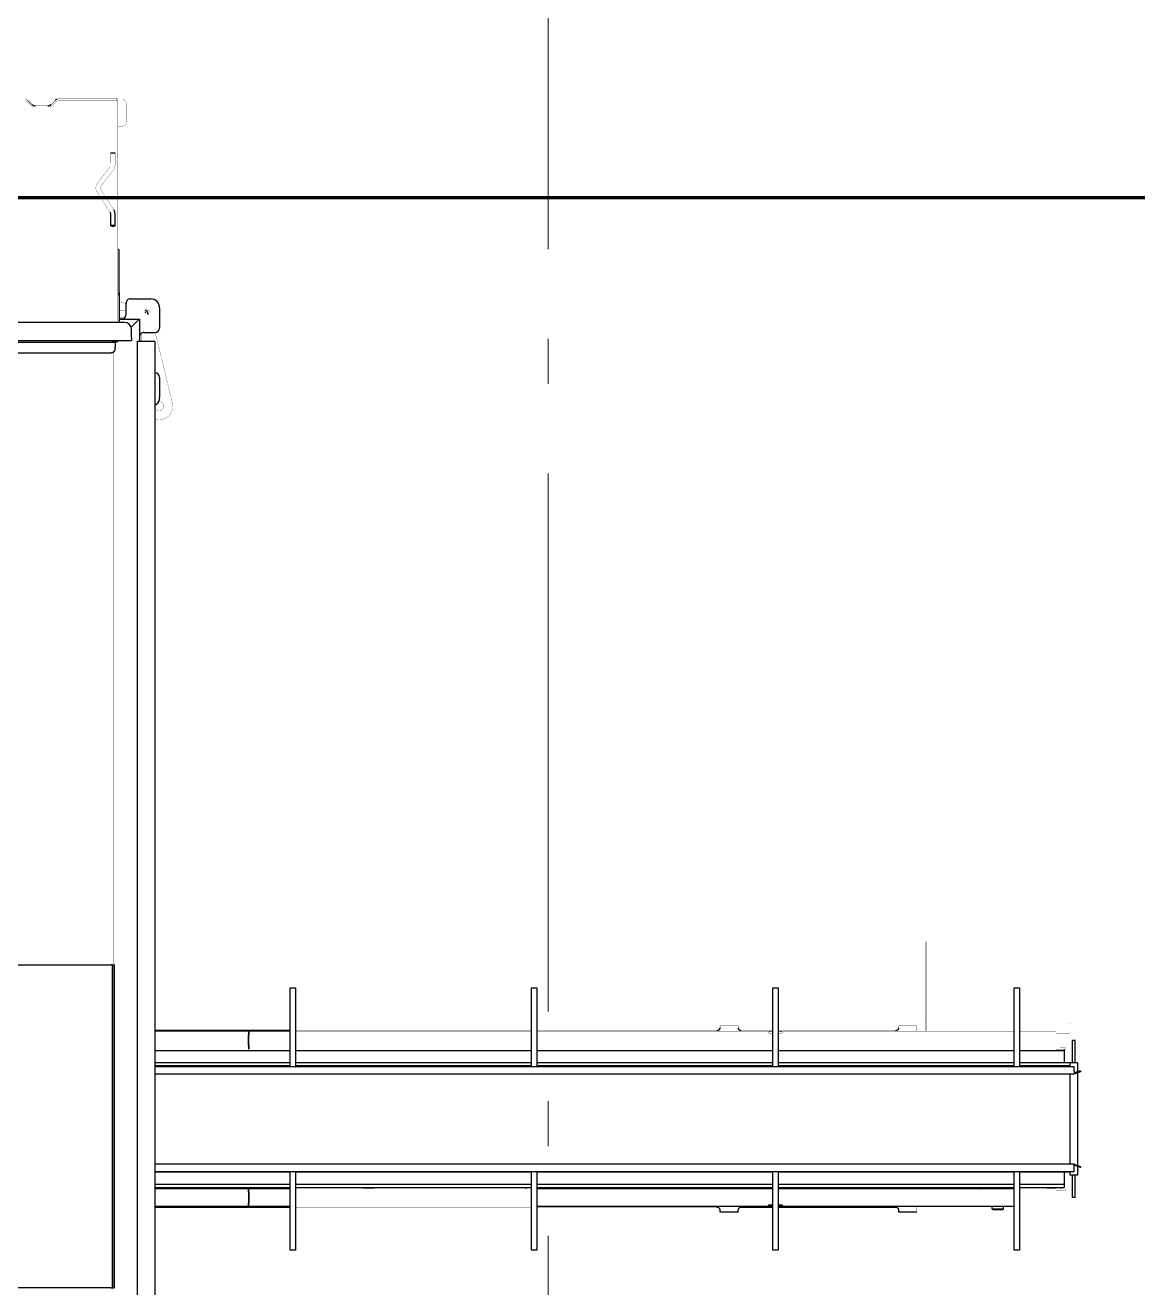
# Model space of a CAD drawing. Header units: millimetres. Extents: x -187347 to 135007, y -6415 to 292048.
# Drawn here: x -40106 to -37625, y 10993 to 13808 of the extents above; entities that cross this region are included whole.
import ezdxf

# ---------------------------------------------------------------- set-up
doc = ezdxf.new("R2010")
doc.units = ezdxf.units.MM
doc.header["$LTSCALE"] = 100
doc.linetypes.add('Z_LINE-CNTR', pattern=[17, 12, -2, 1, -2])
doc.layers.get('0').update_dxf_attribs({"lineweight": 18})
doc.layers.add('BORDER', color=4, linetype='Continuous', lineweight=70)
doc.layers.add('S-GRID', color=7, linetype='Continuous', lineweight=5)
doc.layers.add('Layout Cabinplant', color=30, linetype='Continuous')

# ---------------------------------------------------------------- blocks, each defined once
blk = doc.blocks.new('A0-Frame')
at = {"layer": 'BORDER', "color": 252, "ltscale": 25}
blk.add_lwpolyline([(0, 83100), (117900, 83100), (117900, 0), (0, 0)], close=True, dxfattribs=at)
blk = doc.blocks.new('CP_Giblet area_New')
at = {"color": 0, "linetype": 'Continuous'}
for p, q in [((-1359.3, -4451), (-1359.3, -1307)), ((-1321.3, -1307), (-1321.3, -4451)), ((-1269.4, -2341), (-1268.2, -2341)), ((-1269.4, -2341), (-1269.4, -3061)), ((-1264.2, -2341), (-1268.2, -2341)), ((-1268.2, -3061), (-1268.2, -2341)), ((-1261.5, -2341), (-1264.2, -2341)), ((-1264.2, -3061), (-1264.2, -2341)), ((-1261.5, -2341), (-516.7, -2341)), ((-3287.5, -2600.3), (-3287.5, -2424.8)), ((-3287.5, -2424.8), (-3283.8, -2424.8)), ((-3283.8, -2424.8), (-3275.5, -2424.8)), ((-3275.5, -2424.8), (-3275.5, -2600.3)), ((-2749.4, -2600.3), (-2749.4, -2424.8)), ((-2749.4, -2424.8), (-2745.7, -2424.8)), ((-2745.7, -2424.8), (-2737.4, -2424.8)), ((-2737.4, -2424.8), (-2737.4, -2600.3)), ((-2211.2, -2600.3), (-2211.2, -2424.8)), ((-2211.2, -2424.8), (-2207.5, -2424.8)), ((-2207.5, -2424.8), (-2199.2, -2424.8)), ((-2199.2, -2424.8), (-2199.2, -2600.3)), ((-1673.1, -2600.3), (-1673.1, -2424.8)), ((-1673.1, -2424.8), (-1669.4, -2424.8)), ((-1669.4, -2424.8), (-1661.1, -2424.8)), ((-1661.1, -2424.8), (-1661.1, -2600.3)), ((-3275.5, -2521.8), (-2749.4, -2521.8)), ((-3251.8, -2516.3), (-3249.8, -2514.3)), ((-3251.8, -2516.3), (-3251.8, -2521.8)), ((-3251.8, -2516.3), (-3244.1, -2516.3)), ((-3249.8, -2514.3), (-3228.8, -2514.3)), ((-3244.1, -2516.3), (-3226.8, -2516.3)), ((-3228.8, -2514.3), (-3226.8, -2516.3)), ((-3226.8, -2516.3), (-3226.8, -2521.8)), ((-3058.4, -2509.6), (-3018.4, -2509.6)), ((-3018.4, -2509.6), (-3018.4, -2513.9)), ((-3011.4, -2520), (-2749.4, -2520)), ((-2758.4, -2526), (-2758.4, -2522.8)), ((-2758.4, -2522.8), (-2749.4, -2522.8)), ((-2749.4, -2526), (-2758.4, -2526)), ((-2737.4, -2520), (-2667, -2520)), ((-2737.4, -2521.8), (-2211.2, -2521.8)), ((-2737.4, -2522.8), (-2728.4, -2522.8)), ((-2728.4, -2526), (-2737.4, -2526)), ((-2728.4, -2522.8), (-2728.4, -2526)), ((-2660, -2509.6), (-2660, -2513.6)), ((-2660, -2509.6), (-2620, -2509.6)), ((-2620, -2509.6), (-2620, -2513.9)), ((-1661.1, -2520), (-1569, -2520)), ((-1661.1, -2521.8), (-1569, -2521.8)), ((-1569, -2521.8), (-1569, -2520)), ((-1569, -2521.8), (-1569, -2529.8)), ((-1569, -2553.8), (-1569, -2529.8)), ((-1568.6, -2520), (-1359.3, -2520)), ((-1568.6, -2521.8), (-1568.6, -2520)), ((-1568.6, -2521.8), (-1568.6, -2529.8)), ((-1568.6, -2521.8), (-1359.3, -2521.8)), ((-1568.6, -2553.8), (-1568.6, -2529.8)), ((-3411.5, -2542.3), (-3411.5, -2592.3)), ((-3411.5, -2542.3), (-3405.5, -2542.3)), ((-3411.5, -2542.3), (-3411.5, -2592.3)), ((-3411.5, -2542.3), (-3405.5, -2542.3)), ((-3405.5, -2542.3), (-3405.5, -2592.3)), ((-3405.5, -2542.3), (-3405.5, -2592.3)), ((-3275.5, -2561.8), (-2749.4, -2561.8)), ((-3264.2, -2561.8), (-3264.2, -2564.8)), ((-3251.8, -2561.8), (-3251.8, -2564.3)), ((-3226.8, -2561.8), (-3226.8, -2564.3)), ((-2737.4, -2561.8), (-2211.2, -2561.8)), ((-2726.1, -2561.8), (-2726.1, -2564.8)), ((-2187.9, -2561.8), (-2187.9, -2564.8)), ((-1661.1, -2561.8), (-1569, -2561.8)), ((-1649.8, -2561.8), (-1649.8, -2564.8)), ((-1569, -2553.8), (-1569, -2561.8)), ((-1568.6, -2553.8), (-1568.6, -2561.8)), ((-1568.6, -2561.8), (-1359.3, -2561.8)), ((-3387.2, -2571.8), (-3387.2, -2564.8)), ((-3363.5, -2564.8), (-3387.2, -2564.8)), ((-3387.2, -2598.8), (-3387.2, -2571.8)), ((-3363.5, -2571.8), (-3387.2, -2571.8)), ((-3387.2, -2598.8), (-3387.2, -2571.8)), ((-3367.5, -2562.8), (-3368.5, -2563.8)), ((-3368.5, -2564.8), (-3368.5, -2563.8)), ((-3368.5, -2563.8), (-3358.5, -2563.8)), ((-3367.5, -2562.8), (-3358.5, -2562.8)), ((-3287.5, -2564.8), (-3363.5, -2564.8)), ((-3287.5, -2571.8), (-3363.5, -2571.8)), ((-3358.5, -2562.8), (-3349.5, -2562.8)), ((-3358.5, -2563.8), (-3348.5, -2563.8)), ((-3348.5, -2563.8), (-3349.5, -2562.8)), ((-3348.5, -2563.8), (-3348.5, -2564.8)), ((-2749.4, -2564.8), (-3275.5, -2564.8)), ((-2749.4, -2571.8), (-3275.5, -2571.8)), ((-3197.8, -2563.8), (-3196.8, -2562.8)), ((-3197.8, -2564.8), (-3197.8, -2563.8)), ((-3197.8, -2563.8), (-3188.6, -2563.8)), ((-3196.8, -2562.8), (-3188.2, -2562.8)), ((-3188.6, -2563.8), (-3167.8, -2563.8)), ((-3188.2, -2562.8), (-3168.8, -2562.8)), ((-3168.8, -2562.8), (-3167.8, -2563.8)), ((-3167.8, -2563.8), (-3167.8, -2564.8)), ((-2211.2, -2564.8), (-2737.4, -2564.8)), ((-2211.2, -2571.8), (-2737.4, -2571.8)), ((-2522.2, -2563.8), (-2521.2, -2562.8)), ((-2522.2, -2564.8), (-2522.2, -2563.8)), ((-2522.2, -2563.8), (-2509.7, -2563.8)), ((-2521.2, -2562.8), (-2509.7, -2562.8)), ((-2509.7, -2562.8), (-2498.2, -2562.8)), ((-2509.7, -2563.8), (-2497.2, -2563.8)), ((-2498.2, -2562.8), (-2497.2, -2563.8)), ((-2497.2, -2563.8), (-2497.2, -2564.8)), ((-1673.1, -2564.8), (-2199.2, -2564.8)), ((-1673.1, -2571.8), (-2199.2, -2571.8)), ((-1849.1, -2563.8), (-1848.1, -2562.8)), ((-1849.1, -2564.8), (-1849.1, -2563.8)), ((-1849.1, -2563.8), (-1836.6, -2563.8)), ((-1848.1, -2562.8), (-1836.6, -2562.8)), ((-1836.6, -2562.8), (-1825.1, -2562.8)), ((-1836.6, -2563.8), (-1824.1, -2563.8)), ((-1825.1, -2562.8), (-1824.1, -2563.8)), ((-1824.1, -2563.8), (-1824.1, -2564.8)), ((-1359.3, -2564.8), (-1661.1, -2564.8)), ((-1359.3, -2571.8), (-1661.1, -2571.8)), ((-3423.9, -2609.3), (-3424.5, -2611.2)), ((-3423.6, -2611.5), (-3424.5, -2611.2)), ((-3423.9, -2609.3), (-3422.9, -2609.7)), ((-3411.1, -2616.1), (-3423.6, -2611.5)), ((-3410.4, -2614.2), (-3422.9, -2609.7)), ((-3416.5, -2612), (-3416.5, -2592.3)), ((-3416.5, -2592.3), (-3411.6, -2592.3)), ((-3416.5, -2612), (-3416.5, -2592.3)), ((-3416.5, -2592.3), (-3411.6, -2592.3)), ((-3416.5, -2820), (-3416.5, -2614.1)), ((-3416.5, -2820), (-3416.5, -2614.1)), ((-3411.6, -2592.3), (-3400.5, -2592.3)), ((-3411.6, -2592.3), (-3400.5, -2592.3)), ((-3411.1, -2616.1), (-3409.7, -2616.3)), ((-3410.4, -2614.2), (-3409.7, -2614.3)), ((-3409.7, -2601.3), (-3409.7, -2611.3)), ((-3409.7, -2611.3), (-3409.7, -2616.3)), ((-3409.7, -2616.3), (-1359.3, -2616.3)), ((-1359.3, -2600.3), (-3408.7, -2600.3)), ((-3400.5, -2592.3), (-3400.5, -2600.3)), ((-3400.5, -2592.3), (-3400.5, -2600.3)), ((-3400.5, -2616.3), (-3400.5, -2817.8)), ((-3400.5, -2616.3), (-3400.5, -2817.8)), ((-3399.9, -2600.3), (-3399.9, -2598.8)), ((-3399.9, -2598.8), (-3363.5, -2598.8)), ((-3399.9, -2817.8), (-3399.9, -2616.3)), ((-3399.9, -2817.8), (-3399.9, -2616.3)), ((-3363.5, -2598.8), (-3287.5, -2598.8)), ((-3275.5, -2598.8), (-2749.4, -2598.8)), ((-2737.4, -2598.8), (-2211.2, -2598.8)), ((-2199.2, -2598.8), (-1673.1, -2598.8)), ((-1661.1, -2598.8), (-1359.3, -2598.8)), ((-3424.5, -2823), (-3423.6, -2822.6)), ((-3423.9, -2824.8), (-3424.5, -2823)), ((-3422.9, -2824.5), (-3423.9, -2824.8)), ((-3423.6, -2822.6), (-3411.1, -2818.1)), ((-3422.9, -2824.5), (-3410.4, -2820)), ((-3416.5, -2842.3), (-3416.5, -2822.2)), ((-3416.5, -2842.3), (-3416.5, -2822.2)), ((-3416.5, -2842.3), (-3411.6, -2842.3)), ((-3416.5, -2842.3), (-3411.6, -2842.3)), ((-3411.6, -2842.3), (-3400.5, -2842.3)), ((-3411.6, -2842.3), (-3400.5, -2842.3)), ((-3411.5, -2842.3), (-3411.5, -2892.3)), ((-3411.5, -2842.3), (-3411.5, -2892.3)), ((-3411.1, -2818.1), (-3409.7, -2817.8)), ((-3410.4, -2820), (-3409.7, -2819.8)), ((-3409.7, -2822.8), (-3409.7, -2817.8)), ((-1359.3, -2817.8), (-3409.7, -2817.8)), ((-3409.7, -2822.8), (-3409.7, -2832.8)), ((-3408.7, -2833.8), (-1359.3, -2833.8)), ((-3405.5, -2842.3), (-3405.5, -2892.3)), ((-3405.5, -2842.3), (-3405.5, -2892.3)), ((-3400.5, -2833.8), (-3400.5, -2842.3)), ((-3400.5, -2833.8), (-3400.5, -2842.3)), ((-3399.9, -2835.8), (-3399.9, -2833.8)), ((-3399.9, -2835.8), (-3399.9, -2833.8)), ((-3399.9, -2842.8), (-3399.9, -2835.8)), ((-3399.9, -2835.8), (-3363.5, -2835.8)), ((-3399.9, -2842.8), (-3363.5, -2842.8)), ((-3387.2, -2869.8), (-3387.2, -2842.8)), ((-3387.2, -2869.8), (-3387.2, -2842.8)), ((-3363.5, -2835.8), (-3287.5, -2835.8)), ((-3363.5, -2842.8), (-3287.5, -2842.8)), ((-3287.5, -3009.8), (-3287.5, -2833.8)), ((-3275.5, -2833.8), (-3275.5, -3009.8)), ((-3275.5, -2835.8), (-2749.4, -2835.8)), ((-3275.5, -2842.8), (-2749.4, -2842.8)), ((-2749.4, -3009.8), (-2749.4, -2833.8)), ((-2737.4, -2833.8), (-2737.4, -3009.8)), ((-2737.4, -2835.8), (-2211.2, -2835.8)), ((-2737.4, -2842.8), (-2211.2, -2842.8)), ((-2211.2, -3009.8), (-2211.2, -2833.8)), ((-2199.2, -2833.8), (-2199.2, -3009.8)), ((-2199.2, -2835.8), (-1673.1, -2835.8)), ((-2199.2, -2842.8), (-1673.1, -2842.8)), ((-1673.1, -3009.8), (-1673.1, -2833.8)), ((-1661.1, -2833.8), (-1661.1, -3009.8)), ((-1661.1, -2835.8), (-1359.3, -2835.8)), ((-1661.1, -2842.8), (-1359.3, -2842.8)), ((-3387.2, -2872.8), (-3387.2, -2869.8)), ((-3363.5, -2869.8), (-3387.2, -2869.8)), ((-3287.5, -2869.8), (-3363.5, -2869.8)), ((-2749.4, -2869.8), (-3275.5, -2869.8)), ((-2211.2, -2869.8), (-2737.4, -2869.8)), ((-1673.1, -2869.8), (-2199.2, -2869.8)), ((-1359.3, -2869.8), (-1661.1, -2869.8)), ((-3411.5, -2892.3), (-3405.5, -2892.3)), ((-3411.5, -2892.3), (-3405.5, -2892.3)), ((-1569, -2880.8), (-1569, -2872.8)), ((-1569, -2880.8), (-1569, -2904.8)), ((-1568.6, -2880.8), (-1568.6, -2872.8)), ((-1568.6, -2880.8), (-1568.6, -2904.8)), ((-1661.1, -2912.8), (-1569, -2912.8)), ((-1661.1, -2914.7), (-1569, -2914.7)), ((-1569, -2912.8), (-1569, -2904.8)), ((-1569, -2912.8), (-1569, -2914.7)), ((-1568.6, -2912.8), (-1568.6, -2904.8)), ((-1568.6, -2912.8), (-1568.6, -2914.7)), ((-1568.6, -2912.8), (-1359.3, -2912.8)), ((-1568.6, -2914.7), (-1359.3, -2914.7)), ((-3281.5, -3009.8), (-3287.5, -3009.8)), ((-3275.5, -3009.8), (-3281.5, -3009.8)), ((-2743.4, -3009.8), (-2749.4, -3009.8)), ((-2737.4, -3009.8), (-2743.4, -3009.8)), ((-2205.2, -3009.8), (-2211.2, -3009.8)), ((-2199.2, -3009.8), (-2205.2, -3009.8)), ((-1667.1, -3009.8), (-1673.1, -3009.8)), ((-1661.1, -3009.8), (-1667.1, -3009.8)), ((-1268.2, -3061), (-1269.4, -3061)), ((-1264.2, -3061), (-1268.2, -3061)), ((-1264.2, -3061), (-1261.5, -3061)), ((-516.7, -3061), (-1261.5, -3061)), ((-1370.3, -4371), (-1370.3, -4326)), ((-1362.8, -4310.3), (-1359.3, -4308.3)), ((-1359.3, -4381), (-1360.3, -4381)), ((-1271.2, -4446.9), (-1275.1, -4450.7)), ((-1275.1, -4450.7), (-1271.2, -4446.9)), ((-1271.2, -4433.7), (-1271.2, -4439.1)), ((-1271.2, -4449), (-1271.2, -4439.1)), ((84.8, -4426), (-1261.2, -4426)), ((-1335.3, -4471), (-1360.3, -4471)), ((-1335.3, -4471), (-1360.3, -4471)), ((-1359.3, -4451), (-1340.3, -4451)), ((-1340.3, -4451), (-1321.3, -4451)), ((-1325.3, -4501), (-1325.3, -4451)), ((-1325.3, -4461), (-1325.3, -4451)), ((-1269.2, -4453), (-1307.2, -4453)), ((-1307.2, -4459.4), (-1307.2, -4453.4)), ((617.8, -4453.4), (-1307.2, -4453.4)), ((-1307.2, -4459.4), (-1307.2, -4478.4)), ((-1277.2, -4451), (-1276.2, -4450.8)), ((-1277.2, -4452.4), (-1277.2, -4451)), ((-1274.2, -4451), (-1277.2, -4451)), ((-1277.2, -4453), (-1277.2, -4452.4)), ((-1276.2, -4450.8), (-1274.2, -4451)), ((-1274.2, -4451), (-1275.1, -4451)), ((-1274.2, -4451), (-1273.5, -4450.8)), ((-1272.9, -4451.2), (-1274.2, -4451)), ((-1274.2, -4451), (-1274.2, -4452.4)), ((-1274.2, -4452.4), (-1274.2, -4453)), ((-1273.5, -4450.8), (-1272.9, -4451.2)), ((-1272.9, -4451.2), (-1271.2, -4451)), ((-1272.1, -4451.3), (-1272.9, -4451.2)), ((-1271.2, -4451.5), (-1272.1, -4451.3)), ((-1271.2, -4451.5), (-1271.2, -4449)), ((-1271.2, -4449), (84.8, -4449)), ((-1268.2, -4453.4), (-1268.2, -4449)), ((-1264.2, -4453.4), (-1264.2, -4449)), ((-1370.3, -4526), (-1370.3, -4481)), ((-1317.3, -4493), (-1325.3, -4501)), ((-1325.3, -4501), (-1317.3, -4493)), ((-1280.2, -4501), (-1325.3, -4501)), ((-1306.4, -4482.1), (-1317.3, -4493)), ((-1317.3, -4493), (-1306.4, -4482.1)), ((-1292.2, -4493.4), (602.8, -4493.4)), ((-1280.2, -4495.2), (-1280.2, -4493.4)), ((-1280.2, -4505.5), (-1280.2, -4495.2)), ((-1295.3, -4511), (-1295.3, -4536)), ((-1280.2, -4558.2), (-1280.2, -4505.5)), ((-1305.3, -4546), (-1350.3, -4546)), ((-1280.2, -4561), (-1280.2, -4558.2)), ((-1279.2, -4560), (-1279.2, -4556)), ((-1277.2, -4556), (-1279.2, -4556)), ((-1279.2, -4652), (-1279.2, -4560)), ((-1280.2, -4561), (-1279.2, -4561)), ((-1279.2, -4656), (-1279.2, -4652)), ((-1279.2, -4656), (-1277.2, -4656)), ((-1271, -4708.8), (-1271.2, -4734.7)), ((-1261.4, -4709.2), (-1261.2, -4734.7)), ((-1271.2, -4734.7), (-1270.4, -4739.9)), ((-1270.4, -4739.9), (-1268.3, -4744.7)), ((-1261.2, -4734.7), (-1261.2, -4736.1)), ((-1261.2, -4736.1), (-1261, -4737.2)), ((-1261, -4737.2), (-1260.6, -4738.1)), ((-1260.6, -4738.1), (-1259.9, -4739.2))]:
    blk.add_line(p, q, dxfattribs=at)
at = {"color": 0, "linetype": 'Continuous', "const_width": 0.5}
for points in [[(-3368.8, -2529.8), (-3368.8, -2521.8)], [(-3368.8, -2521.8), (-3287.5, -2521.8)], [(-3368.8, -2553.8), (-3368.8, -2529.8)], [(-3058.4, -2509.6), (-3058.4, -2513.6)], [(-3058.4, -2513.6), (-3058.4, -2521.8)], [(-2613, -2520), (-2211.2, -2520)], [(-2199.2, -2520), (-1673.1, -2520)], [(-2199.2, -2521.8), (-1673.1, -2521.8)], [(-3389.5, -2561.8), (-3389.5, -2557.8)], [(-3389.5, -2557.8), (-3368.8, -2557.8)], [(-3389.5, -2561.8), (-3368.8, -2561.8)], [(-3384.2, -2562.8), (-3383.6, -2561.8)], [(-3368.8, -2561.8), (-3368.8, -2553.8)], [(-3368.8, -2561.8), (-3287.5, -2561.8)], [(-3142.1, -2562.8), (-3142.7, -2561.8)], [(-2749.4, -2562.1), (-3013.5, -2562.1)], [(-2659.8, -2562.1), (-2726.1, -2562.1)], [(-2660.7, -2561.8), (-2659.8, -2562.1)], [(-2199.2, -2561.8), (-1673.1, -2561.8)], [(-3384.6, -2564.8), (-3384.2, -2562.8)], [(-3380.8, -2564.8), (-3380.7, -2564.3)], [(-3145.4, -2564.8), (-3145.5, -2564.3)], [(-3141.8, -2564.8), (-3142.1, -2562.8)], [(-3052.8, -2564.8), (-3052.8, -2562.3)], [(-3051.5, -2562.3), (-3052.8, -2562.3)], [(-3052.8, -2564.8), (-3052.8, -2562.3)], [(-3036.7, -2562.3), (-3051.5, -2562.3)], [(-3030.3, -2562.3), (-3036.7, -2562.3)], [(-3015.5, -2562.3), (-3030.3, -2562.3)], [(-3014.1, -2562.3), (-3015.5, -2562.3)], [(-3014.1, -2564.8), (-3014.1, -2562.3)], [(-3014.1, -2564.8), (-3014.1, -2562.3)], [(-3389.5, -2876.8), (-3389.5, -2872.8)], [(-3389.5, -2872.8), (-3368.8, -2872.8)], [(-3389.5, -2876.8), (-3378.6, -2876.8)], [(-3368.8, -2872.8), (-3368.8, -2880.8)], [(-3368.8, -2880.8), (-3368.8, -2904.8)], [(-3400.8, -2930.7), (-3400.8, -2910.3)], [(-3399.3, -2910.3), (-3400.8, -2910.3)], [(-3368.8, -2908.8), (-3399.3, -2908.8)], [(-3399.3, -2908.8), (-3399.3, -2928.6)], [(-3393.8, -2907.8), (-3395.1, -2908.6)], [(-3393.8, -2908.6), (-3393.8, -2906.8)], [(-3393.8, -2906.8), (-3368.8, -2906.8)], [(-3368.8, -2904.8), (-3368.8, -2912.8)], [(-3368.8, -2912.8), (-3287.5, -2912.8)], [(-3275.5, -2912.8), (-2749.4, -2912.8)], [(-3079.3, -2912.8), (-3079.3, -2928.6)], [(-3077.8, -2930.7), (-3077.8, -2912.8)], [(-3058.4, -2921.1), (-3058.4, -2912.8)], [(-3058.4, -2925.1), (-3058.4, -2921.1)], [(-3058.4, -2925.1), (-3018.4, -2925.1)], [(-3018.4, -2925.1), (-3018.4, -2920.7)], [(-3011.4, -2914.7), (-2749.4, -2914.7)], [(-2758.4, -2908.7), (-2758.4, -2911.8)], [(-2749.4, -2908.7), (-2758.4, -2908.7)], [(-2758.4, -2911.8), (-2749.4, -2911.8)], [(-2728.4, -2908.7), (-2737.4, -2908.7)], [(-2737.4, -2911.8), (-2728.4, -2911.8)], [(-2737.4, -2912.8), (-2211.2, -2912.8)], [(-2737.4, -2914.7), (-2667, -2914.7)], [(-2728.4, -2911.8), (-2728.4, -2908.7)], [(-2660, -2925.1), (-2660, -2920.7)], [(-2660, -2925.1), (-2620, -2925.1)], [(-2620, -2925.1), (-2620, -2921.1)], [(-2613, -2914.7), (-2211.2, -2914.7)], [(-2199.2, -2912.8), (-1673.1, -2912.8)], [(-2199.2, -2914.7), (-1673.1, -2914.7)], [(-3399.3, -2930.7), (-3400.8, -2930.7)], [(-3400.8, -3076.3), (-3400.8, -2930.7)], [(-3399.3, -2928.6), (-3399.3, -2933)], [(-3399.3, -2933), (-3399.3, -3075.3)], [(-3079.3, -2928.6), (-3079.3, -2933)], [(-3079.3, -2930.7), (-3077.8, -2930.7)], [(-3079.3, -2933), (-3079.3, -3075.3)], [(-3077.8, -3076.3), (-3077.8, -2930.7)], [(-1268.2, -3061), (-1269.4, -3061)], [(-1269.4, -3061), (-1269.4, -4429.6)], [(-1264.2, -3061), (-1268.2, -3061)], [(-1268.2, -4428.2), (-1268.2, -3061)], [(-1261.5, -3061), (-1264.2, -3061)], [(-1264.2, -4426.5), (-1264.2, -3061)], [(-516.7, -3061), (-1261.5, -3061)], [(-3399.3, -3076.3), (-3400.8, -3076.3)], [(-3400.8, -3111.8), (-3400.8, -3076.3)], [(-3399.3, -3075.3), (-3399.3, -3078.2)], [(-3399.3, -3078.2), (-3399.3, -3111.8)], [(-3079.3, -3075.3), (-3079.3, -3078.2)], [(-3079.3, -3076.3), (-3077.8, -3076.3)], [(-3079.3, -3078.2), (-3079.3, -3111.8)], [(-3077.8, -3111.8), (-3077.8, -3076.3)], [(-3399.3, -3111.8), (-3400.8, -3111.8)], [(-3399.3, -3111.8), (-3399.3, -3113.3)], [(-3079.3, -3113.3), (-3399.3, -3113.3)], [(-3079.3, -3111.8), (-3077.8, -3111.8)], [(-3079.3, -3111.8), (-3079.3, -3113.3)], [(-1362.5, -4277.5), (-1359.3, -4278.3)], [(-1360, -4308.8), (-1359.6, -4305.5)], [(-1360.4, -4471), (-1398.7, -4313.8)], [(-1344.4, -4451), (-1344.4, -4471)], [(-1344.3, -4451), (-1344.3, -4471)], [(-1329.3, -4451), (-1329.3, -4468.7)], [(-1326.3, -4451), (-1326.3, -4465.1)], [(-1289.5, -4502), (-1280.2, -4502)], [(-1277.2, -4493.4), (-1277.2, -4988.6)], [(-1348.3, -4517), (-1349.6, -4513.8)], [(-1344.4, -4512.6), (-1344.4, -4514)], [(-1344.3, -4512.7), (-1344.3, -4514)], [(-1338.2, -4525.4), (-1339.5, -4524.9)], [(-1338.3, -4520), (-1337, -4520)], [(-1337, -4520.1), (-1338.3, -4520.1)], [(-1295.3, -4520), (-1280.2, -4520)], [(-1280.2, -4520.1), (-1295.3, -4520.1)], [(-1293.1, -4505), (-1280.2, -4505)], [(-1280.2, -4539.8), (-1295.3, -4536.1)], [(-1268.3, -4744.7), (-1239.1, -4789.2)], [(-1230.8, -4783.7), (-1259.9, -4739.2)], [(-1228.7, -4788.5), (-1230.8, -4783.7)], [(-1238.8, -4797.1), (-1268.1, -4834.8)], [(-1231.2, -4803.4), (-1260.2, -4841)], [(-1238.9, -4789.7), (-1239.1, -4789.2)], [(-1238.4, -4790.3), (-1238.9, -4789.7)], [(-1238.8, -4797.1), (-1238.3, -4796.5)], [(-1238, -4791.2), (-1238.4, -4790.3)], [(-1238.3, -4796.5), (-1237.8, -4794.8)], [(-1237.7, -4793.7), (-1238, -4791.2)], [(-1237.8, -4794.8), (-1237.7, -4793.7)], [(-1231.2, -4803.4), (-1228.8, -4798.9)], [(-1228.8, -4798.9), (-1228, -4793.7)], [(-1228, -4793.7), (-1228.7, -4788.5)], [(-1271.2, -4844.7), (-1270.3, -4839.5)], [(-1270.3, -4839.5), (-1268.1, -4834.8)], [(-1261.1, -4843.1), (-1261, -4842.3)], [(-1260.6, -4841.7), (-1260.2, -4841)], [(-1271.2, -4844.7), (-1271.2, -4870.3)], [(-1261.4, -4870.5), (-1261.2, -4844.7)], [(-1261.2, -4844.7), (-1261.1, -4843.1)], [(-1296.2, -4941), (-1296.2, -4981)], [(-1277.2, -4931), (-1286.2, -4931)], [(-1142.8, -4988.6), (-1128.9, -4974.7)], [(-1142.2, -4988.1), (-1128.9, -4974.7)], [(-1126.7, -4976.8), (-1140.1, -4990.2)], [(-1138.2, -4988.6), (-1128, -4978.6)], [(-1128, -4979.1), (-1138.2, -4989.1)], [(-1128.9, -4974.7), (-1127.9, -4974)], [(-1127.9, -4974), (-1126.9, -4973.4)], [(-1126.9, -4973.4), (-1125.8, -4973.1)], [(-1125.2, -4976), (-1126.7, -4976.8)], [(-1125.8, -4973.1), (-1124.6, -4973)], [(-1124.6, -4976), (-1125.2, -4976)], [(-1124.8, -4976.4), (-1122.4, -4976)], [(-1124.6, -4973), (-1089.6, -4973)], [(-1089.6, -4976), (-1124.6, -4976)], [(-1093.3, -4976.2), (-1121, -4976.2)], [(-1091.9, -4976.2), (-1089.4, -4976.4)], [(-1089.6, -4973), (-1088.4, -4973.1)], [(-1089, -4976), (-1089.6, -4976)], [(-1089.4, -4976.4), (-1086.2, -4978.6)], [(-1088.5, -4976.2), (-1089, -4976)], [(-1088.4, -4973.1), (-1087.3, -4973.4)], [(-1087.5, -4976.8), (-1088.5, -4976.2)], [(-1074.1, -4990.2), (-1087.5, -4976.8)], [(-1087.3, -4973.4), (-1086.3, -4974)], [(-1086.3, -4974), (-1085.4, -4974.7)], [(-1086.2, -4978.6), (-1076, -4988.6)], [(-1076, -4989.1), (-1086.2, -4979.1)], [(-1085.4, -4974.7), (-1071.7, -4988.4)], [(-1286.2, -4991), (-1277.2, -4991)], [(-1277.2, -4988.6), (-1276.2, -4988.9)], [(-1276.2, -4992.2), (-1277.2, -4992)], [(-1274.2, -4992), (-1277.2, -4992)], [(-1276.2, -4989.4), (-1276.5, -4988.8)], [(-1276.2, -4988.9), (-1274.5, -4989)], [(-1275.5, -4990.2), (-1276.2, -4989.4)], [(-1274.2, -4992), (-1276.2, -4992.2)], [(-1274.2, -4989), (-1275.5, -4990.2)], [(-1275.5, -4990.2), (-1274.2, -4991.1)], [(-1275.1, -4992), (-1274.2, -4992)], [(-1274.5, -4989), (-1273.5, -4989)], [(-1274.2, -4989), (-1274.2, -4992)], [(-1271.2, -4992), (-1274.2, -4992)], [(-1273.5, -4992.1), (-1274.2, -4992)], [(-1273.5, -4989), (-1272.9, -4989)], [(-1272.9, -4992.1), (-1273.5, -4992.1)], [(-1272.9, -4989), (-1271.2, -4989)], [(-1271.2, -4992), (-1272.9, -4992.1)], [(-1271.2, -4989), (-1143.6, -4988.9)], [(-1271.2, -4992), (-1144.3, -4992)], [(-1143.2, -4991.8), (-1144.3, -4992)], [(-1143.6, -4988.9), (-1142.8, -4988.6)], [(-1141, -4991), (-1143.2, -4991.8)], [(-1140.1, -4990.2), (-1141, -4991)], [(-1139, -4989.1), (-1138.2, -4988.6)], [(-1076, -4988.6), (-1075.3, -4989.1)], [(-1073.3, -4990.9), (-1076, -4989.1)], [(-1073.2, -4991), (-1074.1, -4990.2)], [(-1072.8, -4991.2), (-1073.3, -4990.9)], [(-1071.1, -4991.8), (-1073.2, -4991)], [(-1069.9, -4992), (-1071.1, -4991.8)]]:
    blk.add_lwpolyline(points, dxfattribs=at)
for points in [[(-1362.5, -4277.5, 0.562279), (-1398.7, -4313.8)], [(-1359.6, -4305.5, 1.448747), (-1376.2, -4314.2)], [(-1376.2, -4314.2, 0.246477), (-1367.2, -4316.4)], [(-1348.3, -4517, 0.150726), (-1339.5, -4524.9)], [(-1344.4, -4514, 0.414214), (-1338.3, -4520.1)], [(-1286.2, -4931, 0.414214), (-1296.2, -4941)], [(-1296.2, -4981, 0.414214), (-1286.2, -4991)]]:
    blk.add_lwpolyline(points, format="xyb", dxfattribs=at)
at = {"color": 0, "linetype": 'Continuous'}
for centre, radius, start, end in [((-3408.7, -2601.3), 1, 90, 180), ((-3408.7, -2832.8), 1, 180, 270), ((-1350.3, -4326), 20, 128.5716, 179.9999), ((-1360.3, -4371), 10, 180, 270), ((-1360.3, -4481), 10, 90, 180), ((-1335.3, -4461), 10, 270, 0), ((-1292.2, -4478.4), 15, 180, 270), ((-1285.3, -4511), 10, 90, 180), ((-1350.3, -4526), 20, 180, 270), ((-1345.3, -4521), 8.5, 67.4966, 89.9977), ((-1345.3, -4521), 8.5, 22.4969, 44.9956), ((-1305.3, -4536), 10, 270, 0)]:
    blk.add_arc(centre, radius, start, end, dxfattribs=at)
for points in [[(-3018.4, -2513.9), (-3018.3, -2515.1), (-3017.9, -2516.3), (-3017.6, -2516.8), (-3017.2, -2517.3), (-3016.8, -2517.8), (-3016.3, -2518.2), (-3015.8, -2518.6), (-3015.3, -2519), (-3014.7, -2519.3), (-3014.1, -2519.5), (-3012.8, -2519.9), (-3011.4, -2520)], [(-2667, -2520), (-2665.6, -2519.9), (-2664.3, -2519.5), (-2663.7, -2519.3), (-2663.1, -2519), (-2662.6, -2518.6), (-2662, -2518.2), (-2661.6, -2517.8), (-2661.2, -2517.3), (-2660.8, -2516.8), (-2660.5, -2516.3), (-2660.1, -2515), (-2660, -2513.6)], [(-2620, -2513.9), (-2619.9, -2515.1), (-2619.5, -2516.3), (-2619.2, -2516.8), (-2618.8, -2517.3), (-2618.4, -2517.8), (-2617.9, -2518.2), (-2617.4, -2518.6), (-2616.9, -2519), (-2616.3, -2519.3), (-2615.7, -2519.5), (-2614.4, -2519.9), (-2613, -2520)], [(-3197.8, -2563), (-3198.4, -2562.5), (-3199, -2562.1), (-3199.6, -2561.9), (-3200.4, -2561.8)], [(-3145.5, -2564.3), (-3145.8, -2563.6), (-3146.3, -2563), (-3146.4, -2562.8), (-3146.6, -2562.6), (-3146.9, -2562.4), (-3147.2, -2562.3), (-3148, -2561.9), (-3148.8, -2561.8)], [(-3379.1, -2562.4), (-3379.6, -2562.8), (-3380.1, -2563.2), (-3380.4, -2563.7), (-3380.7, -2564.3)], [(-2659.8, -2562.1), (-2659.5, -2562.1), (-2659.2, -2562)], [(-3011.4, -2914.7), (-3012.8, -2914.8), (-3014.1, -2915.1), (-3014.7, -2915.4), (-3015.3, -2915.7), (-3015.8, -2916), (-3016.3, -2916.4), (-3016.8, -2916.9), (-3017.2, -2917.4), (-3017.6, -2917.9), (-3017.9, -2918.4), (-3018.3, -2919.5), (-3018.4, -2920.7)], [(-2660, -2920.7), (-2660.1, -2919.5), (-2660.5, -2918.4), (-2660.8, -2917.9), (-2661.2, -2917.4), (-2661.6, -2916.9), (-2662, -2916.4), (-2662.6, -2916), (-2663.1, -2915.7), (-2663.7, -2915.4), (-2664.3, -2915.1), (-2665.6, -2914.8), (-2667, -2914.7)], [(-2613, -2914.7), (-2614.4, -2914.8), (-2615.7, -2915.1), (-2616.3, -2915.4), (-2616.9, -2915.7), (-2617.4, -2916), (-2617.9, -2916.4), (-2618.4, -2916.9), (-2618.8, -2917.4), (-2619.2, -2917.9), (-2619.5, -2918.4), (-2619.9, -2919.7), (-2620, -2921.1)], [(-1261.2, -4426), (-1263.1, -4426.2), (-1265, -4426.6), (-1265.9, -4426.9), (-1266.7, -4427.3), (-1267.5, -4427.8), (-1268.3, -4428.3), (-1268.9, -4428.8), (-1269.5, -4429.4), (-1270, -4430.1), (-1270.4, -4430.8), (-1271, -4432.2), (-1271.2, -4433.7)], [(-1344.3, -4514), (-1344.2, -4515.1), (-1343.8, -4516.3), (-1343.6, -4516.8), (-1343.3, -4517.3), (-1342.9, -4517.8), (-1342.5, -4518.2), (-1342.1, -4518.6), (-1341.6, -4518.9), (-1341.1, -4519.2), (-1340.6, -4519.5), (-1339.5, -4519.8), (-1338.3, -4520)], [(-1261.4, -4709.2), (-1261.5, -4709.1), (-1261.7, -4708.9), (-1261.9, -4708.8), (-1262.1, -4708.7), (-1262.4, -4708.6), (-1262.8, -4708.6), (-1263.4, -4708.5), (-1264, -4708.5), (-1264.5, -4708.4), (-1265.1, -4708.4), (-1265.6, -4708.4), (-1266.2, -4708.4), (-1266.7, -4708.4), (-1267.3, -4708.4), (-1267.8, -4708.4), (-1268.4, -4708.5), (-1268.8, -4708.5), (-1269.3, -4708.5), (-1269.6, -4708.6), (-1269.9, -4708.6), (-1270.2, -4708.6), (-1270.5, -4708.7), (-1270.7, -4708.8), (-1271, -4708.8)], [(-1271, -4708.8), (-1270.4, -4709.2), (-1269.7, -4709.4), (-1268.9, -4709.5), (-1268.1, -4709.6)], [(-1268.1, -4709.6), (-1266.9, -4709.6), (-1265.7, -4709.6), (-1265.1, -4709.6), (-1264.5, -4709.6), (-1264, -4709.6), (-1263.4, -4709.5), (-1262.9, -4709.5), (-1262.5, -4709.4), (-1262.1, -4709.4), (-1261.8, -4709.3), (-1261.6, -4709.3), (-1261.4, -4709.2)], [(-1271.2, -4870.3), (-1271, -4870.4), (-1270.8, -4870.5), (-1270.5, -4870.6), (-1270.3, -4870.7), (-1269.9, -4870.7), (-1269.5, -4870.8), (-1269, -4870.8), (-1268.4, -4870.9), (-1267.8, -4870.9), (-1267.3, -4870.9), (-1266.7, -4870.9), (-1266.2, -4870.9), (-1265.6, -4870.9), (-1265.1, -4870.9), (-1264.5, -4870.9), (-1264, -4870.9), (-1263.5, -4870.8), (-1263.1, -4870.8), (-1262.8, -4870.8), (-1262.5, -4870.7), (-1262.2, -4870.7), (-1261.9, -4870.6), (-1261.6, -4870.6), (-1261.4, -4870.5)], [(-1121, -4976.2), (-1122.9, -4976.3), (-1124.8, -4977), (-1126.5, -4977.9), (-1128, -4979.1)], [(-1124.8, -4976.4), (-1126.5, -4977.3), (-1128, -4978.6)], [(-1086.2, -4979.1), (-1087.7, -4977.9), (-1089.4, -4977), (-1091.3, -4976.4), (-1093.3, -4976.2)], [(-1141.4, -4991.2), (-1139.7, -4990.3), (-1138.2, -4989.1)]]:
    blk.add_spline(points, degree=3, dxfattribs=at)

msp = doc.modelspace()

# ---------------------------------------------------------------- linework, layer by layer
at = {"layer": 'S-GRID', "color": 152, "linetype": 'Z_LINE-CNTR'}
msp.add_line((-38939.9, 111408.8), (-38939.9, -6038.2), dxfattribs=at)

# ---------------------------------------------------------------- block references
msp.add_blockref('A0-Frame', (-97112.4, 13423.2))
at = {"layer": 'Layout Cabinplant', "rotation": 180}
msp.add_blockref('CP_Giblet area_New', (-41176.6, 8652.2, 0), dxfattribs=at)

doc.saveas('drawing.dxf')
